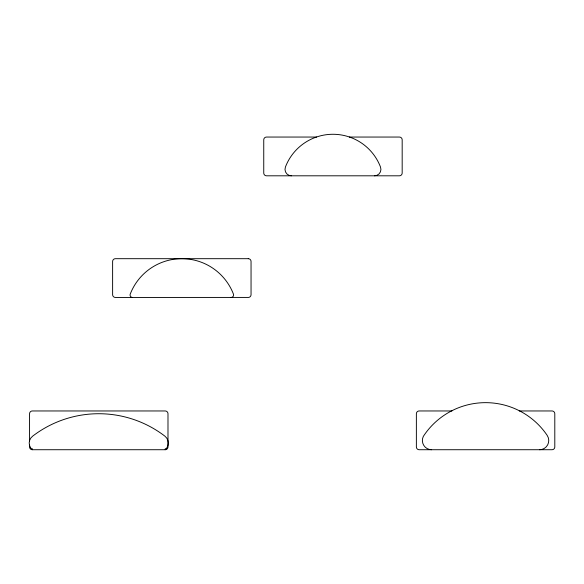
<?xml version="1.0" encoding="UTF-8"?>
<svg xmlns="http://www.w3.org/2000/svg" width="584" height="584" viewBox="0 0 584 584"><rect width="100%" height="100%" fill="white"/><g stroke="black" fill="none" stroke-linecap="round" stroke-linejoin="round"><path stroke-width="0.88" d="M316.579 137.05L266.516 137.05A2.767 2.767 0 0 0 263.749 139.817L263.749 173.039A2.767 2.767 0 0 0 266.516 175.806L399.412 175.806A2.767 2.767 0 0 0 402.179 173.039L402.179 139.817A2.767 2.767 0 0 0 399.412 137.05L349.349 137.05M451.906 410.961L419.137 410.961A2.767 2.767 0 0 0 416.37 413.727L416.37 446.95A2.767 2.767 0 0 0 419.137 449.724L552.033 449.724A2.767 2.767 0 0 0 554.8 446.95L554.8 413.727A2.767 2.767 0 0 0 552.033 410.961L519.264 410.961M29.565 441.562L29.565 413.727A2.767 2.767 0 0 1 32.332 410.961L165.221 410.961A2.767 2.767 0 0 1 167.988 413.727L167.988 446.95A2.767 2.767 0 0 1 165.221 449.724L32.332 449.724A2.767 2.767 0 0 1 29.565 446.95L29.565 445.154M165.25 448.687A4.095 4.095 0 0 1 165.221 449.724A8.738 8.738 0 0 0 164.929 436.182A108.668 108.668 0 0 0 32.624 436.182A8.629 8.629 0 0 0 32.332 449.724A4.095 4.095 0 0 1 32.303 448.687M539.572 449.724A9.183 9.183 0 0 0 547.208 435.438L546.931 435.014A74.321 74.321 0 0 0 423.334 436.379A9.235 9.235 0 0 0 431.598 449.724M374.49 175.806A6.439 6.439 0 0 0 380.498 167.039L380.147 166.126A50.874 50.874 0 0 0 285.78 166.126L285.43 167.039A6.439 6.439 0 0 0 291.438 175.806M132.553 297.453A2.489 2.489 0 0 1 130.086 294.606L130.349 293.803A55.305 55.305 0 0 1 233.323 293.803L233.432 294.088A2.482 2.482 0 0 1 231.111 297.453M248.28 258.69L115.391 258.69A2.767 2.767 0 0 0 112.617 261.457L112.617 294.679A2.767 2.767 0 0 0 115.391 297.453L248.638 297.424A2.767 2.767 0 0 0 251.047 294.679L251.047 261.457A2.767 2.767 0 0 0 248.28 258.69"/></g></svg>
